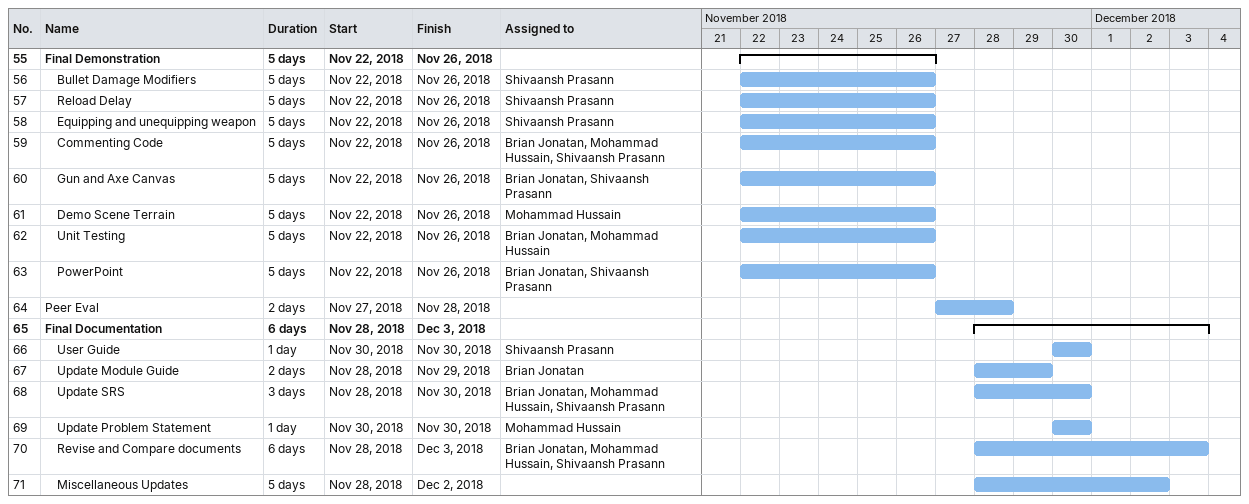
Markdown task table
| ID | Level | Task | Duration | Start | Finish | Resources |
|---|---|---|---|---|---|---|
| 55 | 1 | **Final Demonstration** | 5d | 2018-11-22 | 2018-11-26 |  |
| 56 | 2 | Bullet Damage Modifiers | 5d | 2018-11-22 | 2018-11-26 | Shivaansh Prasann |
| 57 | 2 | Reload Delay | 5d | 2018-11-22 | 2018-11-26 | Shivaansh Prasann |
| 58 | 2 | Equipping and unequipping weapon | 5d | 2018-11-22 | 2018-11-26 | Shivaansh Prasann |
| 59 | 2 | Commenting Code | 5d | 2018-11-22 | 2018-11-26 | Brian Jonatan, Mohammad Hussain, Shivaansh Prasann |
| 60 | 2 | Gun and Axe Canvas | 5d | 2018-11-22 | 2018-11-26 | Brian Jonatan, Shivaansh Prasann |
| 61 | 2 | Demo Scene Terrain | 5d | 2018-11-22 | 2018-11-26 | Mohammad Hussain |
| 62 | 2 | Unit Testing | 5d | 2018-11-22 | 2018-11-26 | Brian Jonatan, Mohammad Hussain |
| 63 | 2 | PowerPoint | 5d | 2018-11-22 | 2018-11-26 | Brian Jonatan, Shivaansh Prasann |
| 64 | 1 | Peer Eval | 2d | 2018-11-27 | 2018-11-28 |  |
| 65 | 1 | **Final Documentation** | 6d | 2018-11-28 | 2018-12-03 |  |
| 66 | 2 | User Guide | 1d | 2018-11-30 | 2018-11-30 | Shivaansh Prasann |
| 67 | 2 | Update Module Guide | 2d | 2018-11-28 | 2018-11-29 | Brian Jonatan |
| 68 | 2 | Update SRS | 3d | 2018-11-28 | 2018-11-30 | Brian Jonatan, Mohammad Hussain, Shivaansh Prasann |
| 69 | 2 | Update Problem Statement | 1d | 2018-11-30 | 2018-11-30 | Mohammad Hussain |
| 70 | 2 | Revise and Compare documents | 6d | 2018-11-28 | 2018-12-03 | Brian Jonatan, Mohammad Hussain, Shivaansh Prasann |
| 71 | 2 | Miscellaneous Updates | 5d | 2018-11-28 | 2018-12-02 |  |
